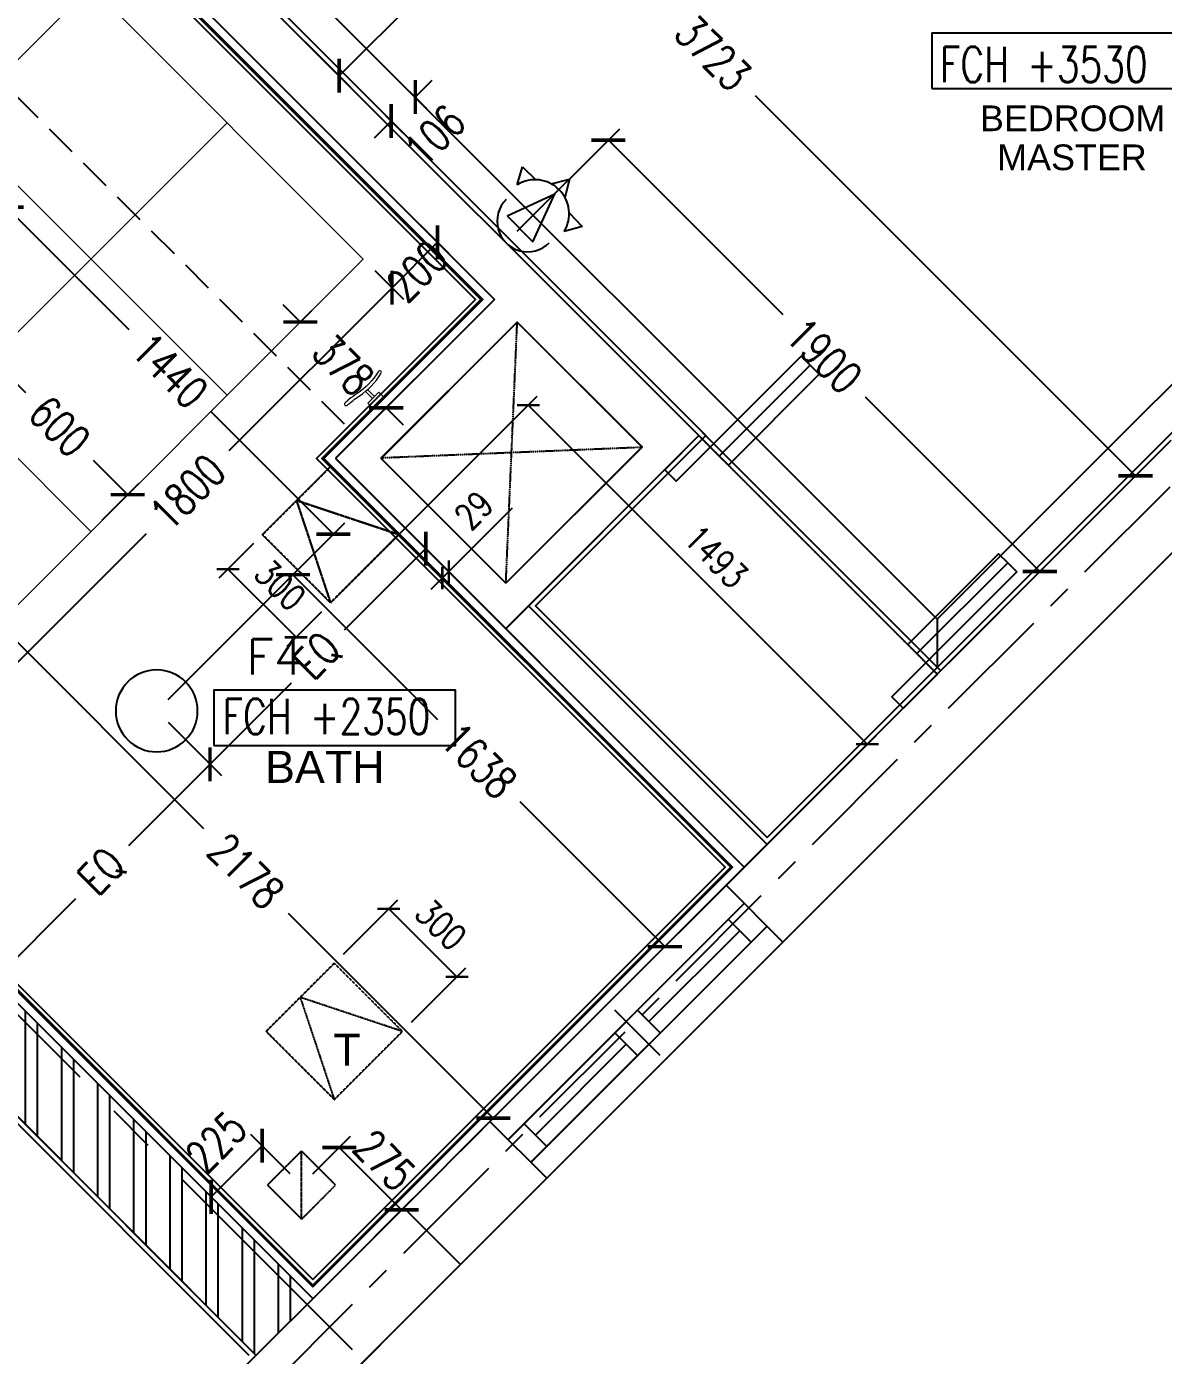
# Model space of a CAD drawing. Header units: millimetres. Extents: x 186805 to 449048, y 2167 to 51540.
# Drawn here: x 435860 to 439400, y 8753 to 12890 of the extents above; entities that cross this region are included whole.
import ezdxf

# ---------------------------------------------------------------- set-up
doc = ezdxf.new("R2010")
doc.units = ezdxf.units.MM
for name, pattern in [('BC$0$HIDDEN', [0.375, 0.25, -0.125]), ('BC$0$XR-BAS2-BLOCK-B$1$CENTER', [2, 1.25, -0.25, 0.25, -0.25]), ('CENTER', [2, 1.25, -0.25, 0.25, -0.25]), ('HIDDEN', [0.375, 0.25, -0.125]), ('HIDDEN2', [0.1875, 0.125, -0.0625]), ('PHANTOM2', [1.25, 0.625, -0.125, 0.125, -0.125, 0.125, -0.125]), ('TYPICAL.FLR HVAC DUCTING_xref(NID-R5-MO)$0$TYPICAL FLR.-HVAC_xref$0$HIDDEN', [0.375, 0.25, -0.125])]:
    doc.linetypes.add(name, pattern=pattern)
doc.layers.get('0').update_dxf_attribs({"linetype": 'CONTINUOUS'})
doc.layers.get('Defpoints').update_dxf_attribs({"linetype": 'CONTINUOUS'})
for name, color, linetype, lineweight in [('0-60x60-C', 3, 'CONTINUOUS', 13), ('ACCESS PANEL', 170, 'CONTINUOUS', 30), ('BC$0$0-tiles', 9, 'CONTINUOUS', 5), ('line', 1, 'CONTINUOUS', 18), ('NAK_dim', 8, 'CONTINUOUS', 50), ('wall', 4, 'CONTINUOUS', 25)]:
    doc.layers.add(name, color=color, linetype=linetype, lineweight=lineweight)
for name, color, linetype in [('0-cornice-C', 3, 'CONTINUOUS'), ('0TG-grid', 9, 'CENTER'), ('0TG-opening indicator', 8, 'PHANTOM2'), ('0TG-text', 4, 'CONTINUOUS'), ('A-ABOVE DOOR', 1, 'HIDDEN2'), ('A-CONC-BLDG', 6, 'CONTINUOUS'), ('a-door', 4, 'CONTINUOUS'), ('a-wall', 140, 'CONTINUOUS'), ('A-WIND', 4, 'CONTINUOUS'), ('ACCESS PANEL-TEMP', 5, 'CONTINUOUS'), ('ALAN', 6, 'CONTINUOUS'), ('BC-TILES', 2, 'CONTINUOUS'), ('dimension', 7, 'CONTINUOUS'), ('E-ARMATUR', 2, 'CONTINUOUS'), ('MEP', 16, 'CONTINUOUS'), ('SHADOW LINE', 151, 'CONTINUOUS'), ('TC-FLOORING', 41, 'CONTINUOUS'), ('TEXT', 3, 'CONTINUOUS')]:
    doc.layers.add(name, color=color, linetype=linetype)
doc.layers.add('D-ACC 100MM ABOVE CEILING', color=30, linetype='CONTINUOUS', true_color=0xff8514)
doc.layers.add('D-ACC-300mm-THICK', color=83, linetype='CONTINUOUS', true_color=0x7eca6d)
doc.styles.add('BW.B$0$SAS', font='sanss___.ttf')
doc.styles.add('ROMANS', font='ROMANS.shx', dxfattribs={"width": 0.8})
doc.styles.add('ROMANS_075', font='romans.shx', dxfattribs={"width": 0.75})
doc.dimstyles.new('ARCH_1-50B$0', dxfattribs={"dimscale": 1000, "dimtxt": 0.11, "dimasz": 0.075, "dimexe": 0.05, "dimexo": 0.05, "dimgap": 0.055, "dimtad": 0, "dimdec": 0, "dimrnd": 1, "dimzin": 12, "dimdsep": 46, "dimtxsty": 'ROMANS_075', "dimblk1": 'ARCHTICK', "dimblk2": 'ARCHTICK', "dimsah": 1, "dimcen": 0.07, "dimclrd": 9, "dimclre": 9, "dimadec": 0, "dimazin": 0, "dimtfac": 1, "dimtdec": 0, "dimtofl": 0, "dimtmove": 0, "dimatfit": 3, "dimldrblk": 'ARCHTICK', "dimfxl": 0.05, "dimtolj": 1, "dimtzin": 12, "dimarcsym": 0})
doc.dimstyles.new('DIM-100', dxfattribs={"dimtxt": 90, "dimasz": 40, "dimexe": 40, "dimexo": 40, "dimgap": 40, "dimtad": 1, "dimdec": 0, "dimtxsty": 'ROMANS', "dimblk": 'ARCHTICK', "dimcen": 150, "dimclrd": 30, "dimclre": 30, "dimclrt": 30, "dimadec": 0, "dimazin": 0, "dimtfac": 1, "dimtdec": 0, "dimtmove": 0, "dimatfit": 3, "dimfxl": 1, "dimarcsym": 0})

# ---------------------------------------------------------------- blocks, each defined once
blk = doc.blocks.new('A$C7C4A1575')
at = {"layer": 'A-ABOVE DOOR', "color": 8, "linetype": 'Continuous'}
for p, q in [((11542.9, 42228), (10807.5, 41492.6)), ((11719.7, 42051.3), (10984.3, 41315.9))]:
    blk.add_line(p, q, dxfattribs=at)
at = {"layer": 'A-ABOVE DOOR', "color": 8}
blk.add_line((11069.1, 39915.8), (10326.2, 40658.7), dxfattribs=at)
at = {"layer": 'A-CONC-BLDG', "color": 8}
blk.add_lwpolyline([(11811.6, 42496.7), (11988.4, 42320), (12695.5, 43027.1), (12518.7, 43203.8)], close=True, dxfattribs=at)
at = {"layer": 'a-door', "color": 8, "lineweight": -3}
blk.add_line((10722.7, 39696.6), (10750.9, 39668.3), dxfattribs=at)
for points in [[(10079.2, 40340), (10468.1, 40728.9), (10432.8, 40764.3), (10326.7, 40658.2)], [(10107.5, 40311.8), (10135.8, 40283.5), (10418.6, 40566.3), (10326.7, 40658.2)], [(10390.3, 40594.6), (10107.5, 40311.8), (10079.2, 40340)], [(10750.9, 39668.3), (11139.9, 40057.2), (11175.2, 40021.8), (11069.1, 39915.8), (11005.5, 39979.4)]]:
    blk.add_lwpolyline(points, dxfattribs=at)
blk.add_lwpolyline([(10977.2, 40007.7), (11005.5, 39979.4), (10722.7, 39696.6), (10694.4, 39724.9)], close=True, dxfattribs=at)
at = {"layer": 'a-wall', "color": 8}
for p, q in [((12448, 42779.6), (13862.2, 41365.4)), ((12271.2, 42602.8), (14215.8, 40658.3)), ((11542.9, 42228), (11813.2, 42498.3)), ((11988.4, 42320), (11719.7, 42051.3)), ((11719.7, 42051.3), (11542.9, 42228)), ((9421.6, 40106.7), (10807.5, 41492.6)), ((10807.5, 41492.6), (10984.3, 41315.9)), ((10984.3, 41315.9), (10432.8, 40764.3)), ((12200.5, 39986.5), (10927.7, 41259.3)), ((11599.5, 40446.1), (10857, 41188.6)), ((10326.7, 40658.3), (9598.4, 39929.9)), ((11069.1, 39915.8), (11670.2, 40516.8)), ((11246, 39951.2), (11670.2, 40375.4)), ((12059.1, 39986.5), (11670.2, 40375.4)), ((12059.1, 39986.5), (11634.9, 39562.3)), ((11705.6, 39491.5), (12200.5, 39986.5)), ((11634.9, 39562.3), (11246, 39951.2)), ((11069.2, 39915.8), (13985, 37000)), ((14047.1, 37150), (11705.6, 39491.5))]:
    blk.add_line(p, q, dxfattribs=at)
at = {"layer": 'A-WIND', "color": 8}
for p, q in [((10857, 41443.1), (11592.4, 42178.5)), ((11613.6, 42058.3), (11542.9, 42129)), ((10927.7, 41372.4), (11663.1, 42107.8)), ((11578.3, 42093.7), (11295.4, 41810.8)), ((11189.4, 41846.2), (11330.8, 41704.8)), ((11330.8, 41775.5), (11260.1, 41846.2)), ((11260.1, 41704.8), (11189.4, 41775.5)), ((11224.7, 41740.1), (10941.9, 41457.3)), ((10977.2, 41421.9), (10906.5, 41492.6))]:
    blk.add_line(p, q, dxfattribs=at)
at = {"layer": 'ALAN', "color": 8}
blk.add_lwpolyline([(21620.1, 45150), (19920.1, 45150), (19920.1, 45100), (17920.1, 45100), (17920.1, 45150), (17646.9, 45150), (17503.8, 45007), (17114.9, 45395.9, 2.414214), (14710.8, 45395.9), (9407.5, 40092.6), (9442.8, 40057.2), (8028.6, 38643), (7993.2, 38678.4), (7074, 37759.1), (9442.8, 35390.3), (2725.3, 28672.8, 2.414214)], format="xyb", dxfattribs=at)
at = {"layer": 'D-ACC 100MM ABOVE CEILING', "color": 8}
blk.add_line((11599.5, 40446.1), (10857, 41188.6), dxfattribs=at)
at = {"layer": 'D-ACC-300mm-THICK', "color": 8}
blk.add_line((10432.3, 40764.8), (10326.2, 40658.7), dxfattribs=at)
blk = doc.blocks.new('A$C32DD6ECA')
at = {"layer": '0-60x60-C', "color": 16, "xscale": 0.0418312498368323, "yscale": 0.0418312498368323, "zscale": 0.0418312498368323, "rotation": 180}
blk.add_blockref('A$C7C4A1575', (4397.08, 2202.64), dxfattribs=at)
blk = doc.blocks.new('W3')
at = {"layer": 'A-WIND'}
for p, q in [((-500, 230), (-500, 30)), ((-1020, 180), (20, 180)), ((-950, 80), (-950, 180)), ((-550, 80), (-550, 180)), ((-450, 80), (-450, 180)), ((-50, 80), (-50, 180)), ((-550, 130), (-950, 130)), ((-50, 130), (-450, 130)), ((-1020, 80), (20, 80))]:
    blk.add_line(p, q, dxfattribs=at)
blk = doc.blocks.new('BERTOCCI TOWEL RING TOP VIEW')
at = {"layer": 'line', "color": 1, "linetype": 'Continuous', "ltscale": 2}
for p, q in [((-15, 3.6), (-45.6, 2.9)), ((-14.8, -4.4), (-45.9, -5.2))]:
    blk.add_line(p, q, dxfattribs=at)
at = {"layer": 'line', "color": 1, "linetype": 'Continuous', "ltscale": 2, "flags": 128}
for points in [[(-63, 65.6, -0.109766), (-58.7, -28.3, 0.024849), (-62.8, -60.3, 0.015995)], [(-53.5, -75.7, -0.030906), (-48.8, -29.5, 0.10881), (-53.2, 67.5)], [(-62.8, -60.3, 0.006432), (-63.5, -75.4)]]:
    blk.add_lwpolyline(points, format="xyb", dxfattribs=at)
at = {"layer": 'line', "color": 1, "linetype": 'Continuous', "ltscale": 2}
blk.add_lwpolyline([(-15.8, 23.3), (4.9, 24), (6.4, -24.6), (-14.3, -25.3)], close=True, dxfattribs=at)
for centre, major_axis, ratio, start_param, end_param in [((-58.1, 66.5), (-1.23, 6.26), 0.78329, -1.570783, 1.570807), ((-58.5, -75.6), (-0.21, -6.63), 0.754264, 4.712389, 7.853982)]:
    blk.add_ellipse(centre, major_axis=major_axis, ratio=ratio, start_param=start_param, end_param=end_param, dxfattribs=at)
blk = doc.blocks.new('_ArchTick')
at = {"color": 0, "linetype": 'ByBlock', "const_width": 0.15}
blk.add_lwpolyline([(-0.5, -0.5), (0.5, 0.5)], dxfattribs=at)
blk = doc.blocks.new('*D76')
at = {"layer": 'Defpoints', "color": 0, "transparency": 16777216}
for p in [(-565832.2, -210568.3), (-565993.7, -210729.8), (-564975.5, -211748.1)]:
    blk.add_point(p, dxfattribs=at)
at = {"layer": 'dimension', "color": 9, "lineweight": -2, "transparency": 16777216}
for p, q in [((-565958.4, -210694.5), (-565796.9, -210533)), ((-565832.2, -210568.3), (-565451.6, -210948.9)), ((-564814, -211586.5), (-565194.6, -211206)), ((-564940.2, -211712.7), (-564778.6, -211551.2))]:
    blk.add_line(p, q, dxfattribs=at)
at = {"layer": 'dimension', "color": 9, "lineweight": -2, "transparency": 16777216, "xscale": 75, "yscale": 75, "zscale": 75}
for p, rotation in [((-565832.2, -210568.3), 135.0000000000033), ((-564814, -211586.5), 315.0000000000032)]:
    blk.add_blockref('_ArchTick', p, dxfattribs=dict(at, rotation=rotation))
at = {"layer": 'dimension', "color": 0, "transparency": 16777216, "insert": (-565323.1, -211077.4), "char_height": 100, "attachment_point": 5, "rotation": 315, "style": 'ROMANS_075'}
blk.add_mtext('\\A1;1440', dxfattribs=at)
blk = doc.blocks.new('*D77')
at = {"layer": 'Defpoints', "color": 0, "transparency": 16777216}
for p in [(-565364.4, -212137), (-563782, -212870.9), (-564206.3, -213295.1)]:
    blk.add_point(p, dxfattribs=at)
at = {"layer": 'dimension', "color": 9, "lineweight": -2, "transparency": 16777216}
for p, q in [((-565329.1, -212101.6), (-564904.8, -211677.4)), ((-564940.2, -211712.7), (-564489.6, -212163.3)), ((-563782, -212870.9), (-564232.5, -212420.3)), ((-564170.9, -213259.8), (-563746.6, -212835.5))]:
    blk.add_line(p, q, dxfattribs=at)
at = {"layer": 'dimension', "color": 9, "lineweight": -2, "transparency": 16777216, "xscale": 75, "yscale": 75, "zscale": 75}
for p, rotation in [((-564940.2, -211712.7), 135.0000000000115), ((-563782, -212870.9), 315.0000000000115)]:
    blk.add_blockref('_ArchTick', p, dxfattribs=dict(at, rotation=rotation))
at = {"layer": 'dimension', "color": 0, "transparency": 16777216, "insert": (-564361.1, -212291.8), "char_height": 100, "attachment_point": 5, "rotation": 315, "style": 'ROMANS_075'}
blk.add_mtext('\\A1;1638', dxfattribs=at)
blk = doc.blocks.new('*D80')
at = {"layer": 'Defpoints', "color": 0, "transparency": 16777216}
for p in [(-564720.9, -210729.8), (-564631.6, -210819.2), (-565993.7, -212002.6)]:
    blk.add_point(p, dxfattribs=at)
at = {"layer": 'dimension', "color": 9, "lineweight": -2, "transparency": 16777216}
for p, q in [((-564685.6, -210765.2), (-564596.3, -210854.5)), ((-564631.6, -210819.2), (-565139.5, -211327)), ((-565904.4, -212092), (-565396.6, -211584.1)), ((-565958.4, -212038), (-565869, -212127.3))]:
    blk.add_line(p, q, dxfattribs=at)
at = {"layer": 'dimension', "color": 9, "lineweight": -2, "transparency": 16777216, "xscale": 75, "yscale": 75, "zscale": 75}
for p, rotation in [((-564631.6, -210819.2), 45.00000000000524), ((-565904.4, -212092), 225.0000000000052)]:
    blk.add_blockref('_ArchTick', p, dxfattribs=dict(at, rotation=rotation))
at = {"layer": 'dimension', "color": 0, "transparency": 16777216, "insert": (-565268, -211455.6), "char_height": 100, "attachment_point": 5, "rotation": 45, "style": 'ROMANS_075'}
blk.add_mtext('\\A1;1800', dxfattribs=at)
blk = doc.blocks.new('*D82')
at = {"layer": 'Defpoints', "color": 0, "transparency": 16777216}
for p in [(-564579.5, -210588.4), (-564490.2, -210677.8), (-564720.9, -210729.8)]:
    blk.add_point(p, dxfattribs=at)
at = {"layer": 'dimension', "color": 9, "lineweight": -2, "transparency": 16777216}
for p, q in [((-564544.2, -210623.8), (-564454.8, -210713.1)), ((-564631.6, -210819.2), (-564490.2, -210677.8)), ((-564685.6, -210765.2), (-564596.3, -210854.5))]:
    blk.add_line(p, q, dxfattribs=at)
at = {"layer": 'dimension', "color": 9, "lineweight": -2, "transparency": 16777216, "xscale": 75, "yscale": 75, "zscale": 75}
for p, rotation in [((-564490.2, -210677.8), 45.0000000000059), ((-564631.6, -210819.2), 225.0000000000059)]:
    blk.add_blockref('_ArchTick', p, dxfattribs=dict(at, rotation=rotation))
at = {"layer": 'dimension', "color": 0, "transparency": 16777216, "insert": (-564553.3, -210767.3), "char_height": 100, "attachment_point": 5, "rotation": 45, "style": 'ROMANS_075'}
blk.add_mtext('\\A1;200', dxfattribs=at)
blk = doc.blocks.new('*D85')
at = {"layer": 'Defpoints', "color": 0, "transparency": 16777216}
for p in [(-565993.7, -212002.6), (-564316.4, -213405.3), (-564453.8, -213542.6)]:
    blk.add_point(p, dxfattribs=at)
at = {"layer": 'dimension', "color": 9, "lineweight": -2, "transparency": 16777216}
for p, q in [((-565958.4, -211967.3), (-565821, -211829.9)), ((-565856.4, -211865.3), (-565218.7, -212502.9)), ((-564316.4, -213405.3), (-564954, -212767.6)), ((-564418.4, -213507.3), (-564281, -213369.9))]:
    blk.add_line(p, q, dxfattribs=at)
at = {"layer": 'dimension', "color": 9, "lineweight": -2, "transparency": 16777216, "xscale": 75, "yscale": 75, "zscale": 75}
for p, rotation in [((-565856.4, -211865.3), 135.0000000000303), ((-564316.4, -213405.3), 315.0000000000304)]:
    blk.add_blockref('_ArchTick', p, dxfattribs=dict(at, rotation=rotation))
at = {"layer": 'dimension', "color": 0, "transparency": 16777216, "insert": (-565086.4, -212635.3), "char_height": 100, "attachment_point": 5, "rotation": 315, "style": 'ROMANS_075'}
blk.add_mtext('\\A1;2178', dxfattribs=at)
blk = doc.blocks.new('*D88')
at = {"layer": 'Defpoints', "color": 0, "transparency": 16777216}
for p in [(-565878.9, -211039.3), (-565993.7, -211154.1), (-565569.5, -211578.4)]:
    blk.add_point(p, dxfattribs=at)
at = {"layer": 'dimension', "color": 9, "lineweight": -2, "transparency": 16777216}
for p, q in [((-565958.4, -211118.8), (-565843.6, -211003.9)), ((-565878.9, -211039.3), (-565772.6, -211145.6)), ((-565454.7, -211463.6), (-565561, -211357.2)), ((-565534.1, -211543), (-565419.3, -211428.2))]:
    blk.add_line(p, q, dxfattribs=at)
at = {"layer": 'dimension', "color": 9, "lineweight": -2, "transparency": 16777216, "xscale": 75, "yscale": 75, "zscale": 75}
for p, rotation in [((-565878.9, -211039.3), 135.0000000000315), ((-565454.7, -211463.6), 315.0000000000314)]:
    blk.add_blockref('_ArchTick', p, dxfattribs=dict(at, rotation=rotation))
at = {"layer": 'dimension', "color": 0, "transparency": 16777216, "insert": (-565666.8, -211251.4), "char_height": 100, "attachment_point": 5, "rotation": 315, "style": 'ROMANS_075'}
blk.add_mtext('\\A1;600', dxfattribs=at)
blk = doc.blocks.new('*D95')
at = {"layer": 'Defpoints', "color": 0, "transparency": 16777216}
for p in [(-564917.1, -210926), (-564951.8, -210960.7), (-564684.6, -211227.9)]:
    blk.add_point(p, dxfattribs=at)
at = {"layer": 'dimension', "color": 9, "lineweight": -2, "transparency": 16777216}
for p, q in [((-564917.1, -210926), (-564970.1, -210873)), ((-564916.5, -210925.4), (-564881.7, -210890.6)), ((-564649.3, -211192.6), (-564614.5, -211157.8)), ((-564649.9, -211193.2), (-564596.9, -211246.2))]:
    blk.add_line(p, q, dxfattribs=at)
at = {"layer": 'dimension', "color": 9, "lineweight": -2, "transparency": 16777216, "xscale": 75, "yscale": 75, "zscale": 75}
for p, rotation in [((-564917.1, -210926), 314.9999999999969), ((-564649.9, -211193.2), 134.9999999999969)]:
    blk.add_blockref('_ArchTick', p, dxfattribs=dict(at, rotation=rotation))
at = {"layer": 'dimension', "color": 0, "transparency": 16777216, "insert": (-564783.5, -211059.6), "char_height": 100, "attachment_point": 5, "rotation": 315, "style": 'ROMANS_075'}
blk.add_mtext('\\A1;378', dxfattribs=at)
blk = doc.blocks.new('*D96')
at = {"layer": 'Defpoints', "color": 0, "transparency": 16777216}
for p in [(-564692.7, -211465.2), (-564526.6, -211631.3), (-565364.4, -212137)]:
    blk.add_point(p, dxfattribs=at)
at = {"layer": 'dimension', "color": 9, "lineweight": -2, "transparency": 16777216}
for p, q in [((-564657.3, -211500.6), (-564491.2, -211666.7)), ((-564526.6, -211631.3), (-564780.7, -211885.3)), ((-565198.4, -212303), (-564944.3, -212049)), ((-565329.1, -212172.3), (-565163, -212338.4))]:
    blk.add_line(p, q, dxfattribs=at)
at = {"layer": 'dimension', "color": 9, "lineweight": -2, "transparency": 16777216, "xscale": 75, "yscale": 75, "zscale": 75}
for p, rotation in [((-564526.6, -211631.3), 45.00000000001614), ((-565198.4, -212303), 225.0000000000161)]:
    blk.add_blockref('_ArchTick', p, dxfattribs=dict(at, rotation=rotation))
at = {"layer": 'dimension', "color": 0, "transparency": 16777216, "insert": (-564862.5, -211967.2), "char_height": 100, "attachment_point": 5, "rotation": 45, "style": 'ROMANS_075'}
blk.add_mtext('\\A1;EQ', dxfattribs=at)
blk = doc.blocks.new('*D166')
at = {"layer": 'Defpoints', "color": 0, "transparency": 16777216}
for p in [(-565283.1, -209107.1), (-562316.3, -211405.2), (-562650.6, -211739.5)]:
    blk.add_point(p, dxfattribs=at)
at = {"layer": 'dimension', "color": 9, "lineweight": -2, "transparency": 16777216}
for p, q in [((-565247.7, -209071.7), (-564913.4, -208737.4)), ((-564948.8, -208772.8), (-563764.9, -209956.7)), ((-562316.3, -211405.2), (-563500.2, -210221.3)), ((-562615.3, -211704.1), (-562281, -211369.8))]:
    blk.add_line(p, q, dxfattribs=at)
at = {"layer": 'dimension', "color": 9, "lineweight": -2, "transparency": 16777216, "xscale": 75, "yscale": 75, "zscale": 75}
for p, rotation in [((-564948.8, -208772.8), 134.9999999999971), ((-562316.3, -211405.2), 314.9999999999972)]:
    blk.add_blockref('_ArchTick', p, dxfattribs=dict(at, rotation=rotation))
at = {"layer": 'dimension', "color": 0, "transparency": 16777216, "insert": (-563632.5, -210089), "char_height": 100, "attachment_point": 5, "rotation": 315, "style": 'ROMANS_075'}
blk.add_mtext('\\A1;3723', dxfattribs=at)
blk = doc.blocks.new('*D173')
at = {"layer": 'Defpoints', "color": 0, "transparency": 16777216}
for p in [(-564277, -210678.8), (-562614.3, -211703.2), (-562933.5, -212022.3)]:
    blk.add_point(p, dxfattribs=at)
at = {"layer": 'dimension', "color": 9, "lineweight": -2, "transparency": 16777216}
for p, q in [((-564241.6, -210643.5), (-563922.5, -210324.3)), ((-563957.8, -210359.7), (-563414.6, -210902.9)), ((-562614.3, -211703.2), (-563157.5, -211160)), ((-562898.1, -211987), (-562579, -211667.8))]:
    blk.add_line(p, q, dxfattribs=at)
at = {"layer": 'dimension', "color": 9, "lineweight": -2, "transparency": 16777216, "xscale": 75, "yscale": 75, "zscale": 75}
for p, rotation in [((-563957.8, -210359.7), 134.9999999999969), ((-562614.3, -211703.2), 314.9999999999969)]:
    blk.add_blockref('_ArchTick', p, dxfattribs=dict(at, rotation=rotation))
at = {"layer": 'dimension', "color": 0, "transparency": 16777216, "insert": (-563286.1, -211031.4), "char_height": 100, "attachment_point": 5, "rotation": 315, "style": 'ROMANS_075'}
blk.add_mtext('\\A1;1900', dxfattribs=at)
blk = doc.blocks.new('*D185')
at = {"layer": 'Defpoints', "color": 0, "transparency": 16777216}
for p in [(-564913.4, -213613.3), (-564601.6, -213690.5), (-564718.9, -213807.8)]:
    blk.add_point(p, dxfattribs=at)
at = {"layer": 'dimension', "color": 9, "lineweight": -2, "transparency": 16777216}
for p, q in [((-564878, -213578), (-564760.7, -213460.7)), ((-564796.1, -213496), (-564601.6, -213690.5)), ((-564683.6, -213772.4), (-564566.3, -213655.1))]:
    blk.add_line(p, q, dxfattribs=at)
at = {"layer": 'dimension', "color": 9, "lineweight": -2, "transparency": 16777216, "xscale": 75, "yscale": 75, "zscale": 75}
for p, rotation in [((-564796.1, -213496), 135.0000000000043), ((-564601.6, -213690.5), 315.0000000000043)]:
    blk.add_blockref('_ArchTick', p, dxfattribs=dict(at, rotation=rotation))
at = {"layer": 'dimension', "color": 0, "transparency": 16777216, "insert": (-564655.1, -213536), "char_height": 100, "attachment_point": 5, "rotation": 315, "style": 'ROMANS_075'}
blk.add_mtext('\\A1;275', dxfattribs=at)
blk = doc.blocks.new('*D186')
at = {"layer": 'Defpoints', "color": 0, "transparency": 16777216}
for p in [(-564913.4, -213613.3), (-565195.1, -213649.8), (-565072.5, -213772.4)]:
    blk.add_point(p, dxfattribs=at)
at = {"layer": 'dimension', "color": 9, "lineweight": -2, "transparency": 16777216}
for p, q in [((-565036, -213490.7), (-565195.1, -213649.8)), ((-564948.7, -213578), (-565071.3, -213455.4)), ((-565107.8, -213737.1), (-565230.4, -213614.5))]:
    blk.add_line(p, q, dxfattribs=at)
at = {"layer": 'dimension', "color": 9, "lineweight": -2, "transparency": 16777216, "xscale": 75, "yscale": 75, "zscale": 75}
for p, rotation in [((-565036, -213490.7), 44.99999999998425), ((-565195.1, -213649.8), 224.9999999999843)]:
    blk.add_blockref('_ArchTick', p, dxfattribs=dict(at, rotation=rotation))
at = {"layer": 'dimension', "color": 0, "transparency": 16777216, "insert": (-565179.3, -213479), "char_height": 100, "attachment_point": 5, "rotation": 45, "style": 'ROMANS_075'}
blk.add_mtext('\\A1;225', dxfattribs=at)
blk = doc.blocks.new('*D187')
at = {"layer": 'Defpoints', "color": 0, "transparency": 16777216}
for p in [(-563675.9, -208380.7), (-563347, -208709.7), (-565125.5, -209830.3)]:
    blk.add_point(p, dxfattribs=at)
at = {"layer": 'dimension', "color": 9, "lineweight": -2, "transparency": 16777216}
for p, q in [((-563640.6, -208416.1), (-563311.7, -208745)), ((-563347, -208709.7), (-563990, -209352.6)), ((-564796.6, -210159.2), (-564153.6, -209516.3)), ((-565090.2, -209865.7), (-564761.2, -210194.6))]:
    blk.add_line(p, q, dxfattribs=at)
at = {"layer": 'dimension', "color": 9, "lineweight": -2, "transparency": 16777216, "xscale": 75, "yscale": 75, "zscale": 75}
for p, rotation in [((-563347, -208709.7), 44.99999999999827), ((-564796.6, -210159.2), 224.9999999999983)]:
    blk.add_blockref('_ArchTick', p, dxfattribs=dict(at, rotation=rotation))
at = {"layer": 'dimension', "color": 0, "transparency": 16777216, "insert": (-564071.8, -209434.4), "char_height": 100, "attachment_point": 5, "rotation": 45, "style": 'ROMANS_075'}
blk.add_mtext('\\A1;EQ', dxfattribs=at)
blk = doc.blocks.new('f44')
at = {"layer": 'E-ARMATUR', "color": 16}
blk.add_circle((0, 0), 127.5, dxfattribs=at)
blk = doc.blocks.new('*D104')
at = {"layer": 'Defpoints', "color": 0, "transparency": 16777216}
for p in [(-564612.2, -210172.5), (-564559.1, -210225.6), (-564687.2, -210247.4)]:
    blk.add_point(p, dxfattribs=at)
at = {"layer": 'dimension', "color": 9, "lineweight": -2, "transparency": 16777216}
for p, q in [((-564559.1, -210225.6), (-564506.1, -210172.5)), ((-564576.9, -210207.8), (-564523.8, -210260.9)), ((-564634.1, -210300.5), (-564687.1, -210353.6)), ((-564651.8, -210282.8), (-564598.7, -210335.9))]:
    blk.add_line(p, q, dxfattribs=at)
at = {"layer": 'dimension', "color": 9, "lineweight": -2, "transparency": 16777216, "xscale": 75, "yscale": 75, "zscale": 75}
for p, rotation in [((-564559.1, -210225.6), 225.0000000000445), ((-564634.1, -210300.5), 45.00000000004452)]:
    blk.add_blockref('_ArchTick', p, dxfattribs=dict(at, rotation=rotation))
at = {"layer": 'dimension', "color": 0, "transparency": 16777216, "insert": (-564498.4, -210344.8), "char_height": 100, "attachment_point": 5, "rotation": 45, "style": 'ROMANS_075'}
blk.add_mtext('\\A1;106', dxfattribs=at)
blk = doc.blocks.new('*D210')
at = {"layer": 'Defpoints', "color": 0, "transparency": 16777216}
for p in [(-562649.2, -209405.3), (-561198.9, -210287.8), (-561482.8, -210571.7)]:
    blk.add_point(p, dxfattribs=at)
at = {"layer": 'dimension', "color": 9, "lineweight": -2, "transparency": 16777216}
for p, q in [((-562613.8, -209369.9), (-562329.9, -209086)), ((-562365.3, -209121.4), (-561919.6, -209567.1)), ((-561198.9, -210287.8), (-561644.6, -209842.1)), ((-561447.4, -210536.3), (-561163.5, -210252.4))]:
    blk.add_line(p, q, dxfattribs=at)
at = {"layer": 'dimension', "color": 9, "lineweight": -2, "transparency": 16777216, "xscale": 75, "yscale": 75, "zscale": 75}
for p, rotation in [((-562365.3, -209121.4), 134.9999999997105), ((-561198.9, -210287.8), 314.9999999997105)]:
    blk.add_blockref('_ArchTick', p, dxfattribs=dict(at, rotation=rotation))
at = {"layer": 'dimension', "color": 0, "transparency": 16777216, "insert": (-561782.1, -209704.6), "char_height": 110, "attachment_point": 5, "rotation": 315, "style": 'ROMANS_075'}
blk.add_mtext('\\A1;1650', dxfattribs=at)
blk = doc.blocks.new('*D219')
at = {"layer": 'Defpoints', "color": 0, "transparency": 16777216}
for p in [(-565364.4, -212137), (-565198.4, -212303), (-566036.2, -212808.7)]:
    blk.add_point(p, dxfattribs=at)
at = {"layer": 'dimension', "color": 9, "lineweight": -2, "transparency": 16777216}
for p, q in [((-565329.1, -212172.3), (-565163, -212338.4)), ((-565198.4, -212303), (-565452.4, -212557.1)), ((-565870.1, -212974.8), (-565616.1, -212720.7)), ((-566000.8, -212844.1), (-565834.8, -213010.2))]:
    blk.add_line(p, q, dxfattribs=at)
at = {"layer": 'dimension', "color": 9, "lineweight": -2, "transparency": 16777216, "xscale": 75, "yscale": 75, "zscale": 75}
for p, rotation in [((-565198.4, -212303), 45.00000000001614), ((-565870.1, -212974.8), 225.0000000000161)]:
    blk.add_blockref('_ArchTick', p, dxfattribs=dict(at, rotation=rotation))
at = {"layer": 'dimension', "color": 0, "transparency": 16777216, "insert": (-565534.2, -212638.9), "char_height": 100, "attachment_point": 5, "rotation": 45, "style": 'ROMANS_075'}
blk.add_mtext('\\A1;EQ', dxfattribs=at)
blk = doc.blocks.new('*D258')
at = {"layer": 'ACCESS PANEL', "color": 8, "linetype": 'Continuous', "lineweight": -2, "transparency": 16777216}
for p, q in [((-564783.2, -212894.4), (-564613.5, -212724.7)), ((-564429.7, -212965.2), (-564641.8, -212753)), ((-564571, -213106.5), (-564401.4, -212936.9))]:
    blk.add_line(p, q, dxfattribs=at)
at = {"layer": 'Defpoints', "color": 0, "linetype": 'Continuous', "transparency": 16777216}
for p in [(-564641.8, -212753), (-564811.4, -212922.7), (-564599.3, -213134.8)]:
    blk.add_point(p, dxfattribs=at)
at = {"layer": 'ACCESS PANEL', "color": 8, "linetype": 'Continuous', "lineweight": -2, "transparency": 16777216, "xscale": 50, "yscale": 50, "zscale": 50}
for p, rotation in [((-564641.8, -212753), 135.0000000000079), ((-564429.7, -212965.2), 315.0000000000079)]:
    blk.add_blockref('_ArchTick', p, dxfattribs=dict(at, rotation=rotation))
at = {"layer": 'ACCESS PANEL', "color": 2, "linetype": 'Continuous', "transparency": 16777216, "insert": (-564479.2, -212802.5), "char_height": 80, "attachment_point": 5, "rotation": 315, "style": 'ROMANS'}
blk.add_mtext('300', dxfattribs=at)
blk = doc.blocks.new('*D264')
at = {"layer": 'ACCESS PANEL', "color": 8, "linetype": 'Continuous', "lineweight": -2, "transparency": 16777216}
for p, q in [((-564454.7, -211703.2), (-564256.3, -211504.8)), ((-564582.3, -211616.1), (-564446.7, -211751.7)), ((-564562, -211595.9), (-564426.5, -211731.4)), ((-564475, -211723.4), (-564454.7, -211703.2)), ((-564475, -211723.4), (-564510.4, -211758.8))]:
    blk.add_line(p, q, dxfattribs=at)
at = {"layer": 'Defpoints', "color": 0, "linetype": 'Continuous', "transparency": 16777216}
for p in [(-564610.6, -211587.8), (-564590.3, -211567.6), (-564454.7, -211703.2)]:
    blk.add_point(p, dxfattribs=at)
at = {"layer": 'ACCESS PANEL', "color": 8, "linetype": 'Continuous', "lineweight": -2, "transparency": 16777216, "xscale": 50, "yscale": 50, "zscale": 50}
for p, rotation in [((-564454.7, -211703.2), 224.9999999996709), ((-564475, -211723.4), 44.99999999967091)]:
    blk.add_blockref('_ArchTick', p, dxfattribs=dict(at, rotation=rotation))
at = {"layer": 'ACCESS PANEL', "color": 2, "linetype": 'Continuous', "transparency": 16777216, "insert": (-564376.8, -211512), "char_height": 80, "attachment_point": 5, "rotation": 45, "style": 'ROMANS'}
blk.add_mtext('29', dxfattribs=at)
blk = doc.blocks.new('*D266')
at = {"layer": 'ACCESS PANEL', "color": 8, "linetype": 'Continuous', "lineweight": -2, "transparency": 16777216}
for p, q in [((-564794.4, -211771.7), (-564179.2, -211156.5)), ((-564207.5, -211184.7), (-563151.7, -212240.5)), ((-563738.6, -212827.5), (-563123.4, -212212.3))]:
    blk.add_line(p, q, dxfattribs=at)
at = {"layer": 'Defpoints', "color": 0, "linetype": 'Continuous', "transparency": 16777216}
for p in [(-564822.7, -211800), (-563151.7, -212240.5), (-563766.9, -212855.8)]:
    blk.add_point(p, dxfattribs=at)
at = {"layer": 'ACCESS PANEL', "color": 8, "linetype": 'Continuous', "lineweight": -2, "transparency": 16777216, "xscale": 50, "yscale": 50, "zscale": 50}
for p, rotation in [((-564207.5, -211184.7), 134.9999999997228), ((-563151.7, -212240.5), 314.9999999997228)]:
    blk.add_blockref('_ArchTick', p, dxfattribs=dict(at, rotation=rotation))
at = {"layer": 'ACCESS PANEL', "color": 2, "linetype": 'Continuous', "transparency": 16777216, "insert": (-563623, -211656.1), "char_height": 80, "attachment_point": 5, "rotation": 315, "style": 'ROMANS'}
blk.add_mtext('1493', dxfattribs=at)
blk = doc.blocks.new('*D267')
at = {"layer": 'ACCESS PANEL', "color": 8, "linetype": 'Continuous', "lineweight": -2, "transparency": 16777216}
for p, q in [((-565063.1, -211616.1), (-565170.8, -211723.8)), ((-564930.4, -211907.7), (-565142.5, -211695.5)), ((-564851, -211828.3), (-564958.7, -211935.9))]:
    blk.add_line(p, q, dxfattribs=at)
at = {"layer": 'Defpoints', "color": 0, "linetype": 'Continuous', "transparency": 16777216}
for p in [(-565034.9, -211587.8), (-565142.5, -211695.5), (-564822.7, -211800)]:
    blk.add_point(p, dxfattribs=at)
at = {"layer": 'ACCESS PANEL', "color": 8, "linetype": 'Continuous', "lineweight": -2, "transparency": 16777216, "xscale": 50, "yscale": 50, "zscale": 50}
for p, rotation in [((-565142.5, -211695.5), 135.0000000000079), ((-564930.4, -211907.7), 315.0000000000079)]:
    blk.add_blockref('_ArchTick', p, dxfattribs=dict(at, rotation=rotation))
at = {"layer": 'ACCESS PANEL', "color": 2, "linetype": 'Continuous', "transparency": 16777216, "insert": (-564979.9, -211745), "char_height": 80, "attachment_point": 5, "rotation": 315, "style": 'ROMANS'}
blk.add_mtext('300', dxfattribs=at)
blk = doc.blocks.new('A$C35C014DB')
h = blk.add_hatch()
h.set_pattern_fill('ANSI32', color=8, scale=300, angle=45, style=0)
h.set_pattern_definition([(270, (-1113830.39, -68292.97), (-112.5, -2e-14), []), (270, (-1113792.89, -68330.47), (-112.5, -2e-14), [])])
h.paths.add_polyline_path([(16842.4, 6045.2), (16807.1, 6009.8), (14844.9, 7972), (14880.2, 8007.4)])
h.paths.add_polyline_path([(14947.4, 6978.5), (14770.6, 7155.3), (15074.7, 7459.4), (14703.4, 7830.6), (14844.9, 7972), (16807.1, 6009.8), (16665.7, 5868.4), (15251.4, 7282.6)])
at = {"color": 8, "linetype": 'BC$0$HIDDEN', "ltscale": 400}
blk.add_line((16941.4, 8767.5), (15571.2, 10137.8), dxfattribs=at)
at = {"color": 9}
blk.add_lwpolyline([(18256.7, 7480.6), (21664.9, 10888.8), (19320.8, 13232.9), (15480.1, 13232.9), (15480.1, 12732.9), (14110.5, 12732.9), (12284.6, 10907), (13111.9, 10079.7), (14695.2, 11662.9), (15134.9, 11662.9), (18065.7, 8732.2), (17535.4, 8201.8)], close=True, dxfattribs=at)
at = {"layer": '0-60x60-C', "color": 2}
for q in [(15726.7, 10555), (15726.7, 8009.4)]:
    blk.add_line((16999.5, 9282.2), q, dxfattribs=at)
at = {"layer": '0-60x60-C', "color": 1}
for p, q in [((16151, 10130.7), (14878.2, 8857.9)), ((16575.2, 8857.9), (15302.5, 10130.7)), ((16151, 8433.7), (14878.2, 9706.5)), ((16575.2, 9706.5), (15302.5, 8433.7))]:
    blk.add_line(p, q, dxfattribs=at)
at = {"layer": '0-cornice-C', "color": 1}
for p, q in [((18055.1, 8742.8), (18798.1, 7999.9)), ((18787, 8160.8), (18787, 8010.9)), ((18787, 8152.3), (18787, 8010.9))]:
    blk.add_line(p, q, dxfattribs=at)
blk.add_lwpolyline([(19483.5, 12920.4), (16755.5, 10192.3), (18787, 8160.8), (21515, 10888.8)], close=True, dxfattribs=at)
at = {"layer": '0TG-grid', "linetype": 'BC$0$XR-BAS2-BLOCK-B$1$CENTER', "ltscale": 600}
blk.add_line((18663.2, 4189), (9081.9, 13770.3), dxfattribs=at)
at = {"layer": '0TG-grid', "linetype": 'BC$0$XR-BAS2-BLOCK-B$1$CENTER', "ltscale": 300}
blk.add_line((11609.8, 671.1), (22039.7, 11101), dxfattribs=at)
at = {"layer": '0TG-opening indicator', "color": 1}
for p, q in [((17443.5, 8272.5), (17478.8, 9085.7)), ((17056.5, 8663.4), (17867.7, 8696.8))]:
    blk.add_line(p, q, dxfattribs=at)
at = {"layer": 'A-ABOVE DOOR', "linetype": 'Continuous'}
for p, q in [((17394, 6596.7), (18129.4, 7332.1)), ((17570.8, 6419.9), (18306.1, 7155.3))]:
    blk.add_line(p, q, dxfattribs=at)
at = {"layer": 'A-CONC-BLDG'}
blk.add_lwpolyline([(17302.1, 6151.2), (17125.3, 6328), (16418.2, 5620.9), (16594.9, 5444.1)], close=True, dxfattribs=at)
at = {"layer": 'ACCESS PANEL', "linetype": 'HIDDEN', "ltscale": 0.4}
for p, q in [((17109.9, 8424.2), (16791.7, 8530.3)), ((16791.7, 8530.3), (16897.7, 8212.1))]:
    blk.add_line(p, q, dxfattribs=at)
at = {"layer": 'ACCESS PANEL', "linetype": 'HIDDEN2', "ltscale": 1.5}
blk.add_lwpolyline([(16685.6, 8424.2), (16897.7, 8212.1), (17109.9, 8424.2), (16897.7, 8636.3)], close=True, dxfattribs=at)
at = {"layer": 'ACCESS PANEL-TEMP', "linetype": 'HIDDEN2', "ltscale": 1.5}
for p, q in [((17121.2, 6877.3), (16803, 6983.3)), ((16803, 6983.3), (16909, 6665.1))]:
    blk.add_line(p, q, dxfattribs=at)
blk.add_lwpolyline([(16696.9, 6877.3), (16909, 6665.1), (17121.2, 6877.3), (16909, 7089.4)], close=True, dxfattribs=at)
at = {"layer": 'BC$0$0-tiles'}
blk.add_line((17365.7, 9156.4), (16701, 9821.1), dxfattribs=at)
at = {"layer": 'BC-TILES', "color": 71}
blk.add_lwpolyline([(16842.4, 6081.9), (18149.2, 7388.7), (16876.4, 8661.4), (17371.4, 9156.4), (15055.8, 11471.9), (14774.3, 11471.9), (13997.2, 10694.9), (14669, 10023.2), (14561.5, 9915.7), (13889.7, 10587.4), (13254.8, 9952.4), (14562, 8645.2), (14703.4, 8786.6), (15199.8, 8290.2), (14917, 8007.4)], close=True, dxfattribs=at)
at = {"layer": 'BC-TILES'}
blk.add_lwpolyline([(16842.4, 6087.6), (18143.5, 7388.7), (16870.7, 8661.4), (17365.7, 9156.4), (15054.2, 11467.9), (14775.9, 11467.9), (14002.9, 10694.9), (14674.7, 10023.2), (14561.5, 9910), (13889.7, 10581.8), (13260.4, 9952.4), (14562, 8650.8), (14703.4, 8792.3), (15205.5, 8290.2), (14922.6, 8007.4)], close=True, dxfattribs=at)
at = {"layer": 'MEP'}
for p, q in [((17478.9, 9513.4), (17495, 9569.7)), ((17495, 9569.7), (17537.1, 9529)), ((17584.9, 9516.2), (17641.8, 9530.4)), ((17641.8, 9530.4), (17627.5, 9473.6)), ((17447.2, 9416.2), (17596, 9484.6)), ((17527.5, 9335.8), (17596, 9484.6)), ((17447.2, 9416.2), (17527.5, 9335.8)), ((17640.3, 9425.7), (17681, 9383.6)), ((17681, 9383.6), (17624.7, 9367.5))]:
    blk.add_line(p, q, dxfattribs=at)
at = {"layer": 'MEP', "linetype": 'TYPICAL.FLR HVAC DUCTING_xref(NID-R5-MO)$0$TYPICAL FLR.-HVAC_xref$0$HIDDEN', "ltscale": 0.5}
blk.add_line((16807.1, 6292.6), (16807.1, 6504.8), dxfattribs=at)
blk.add_lwpolyline([(16807.1, 6504.8), (16701, 6398.7), (16807.1, 6292.6), (16913.1, 6398.7)], close=True, dxfattribs=at)
at = {"layer": 'MEP'}
for centre, radius, start, end in [((17534.3, 9423), 106.1, 328.481, 121.4835), ((17511.3, 9400), 95.2, 134.9823, 314.9823)]:
    blk.add_arc(centre, radius, start, end, dxfattribs=at)
at = {"layer": 'SHADOW LINE'}
blk.add_lwpolyline([(16842.4, 6104.5), (18126.5, 7388.7), (16853.8, 8661.4), (17348.7, 9156.4), (15049.2, 11455.9), (14780.9, 11455.9), (14019.9, 10694.9), (14691.6, 10023.2), (14561.5, 9893), (13889.7, 10564.8), (13277.4, 9952.4), (14562, 8667.8), (14703.4, 8809.2), (15222.5, 8290.2), (14939.6, 8007.4)], close=True, dxfattribs=at)
at = {"layer": 'TC-FLOORING', "color": 254, "ltscale": 0.24}
blk.add_line((16644.4, 5868.4), (15251.4, 7261.4), dxfattribs=at)
at = {"layer": 'TEXT', "color": 4}
for points in [[(18769.5, 9813.1), (19522, 9813.1), (19522, 9984.9), (18769.5, 9984.9)], [(16534.3, 7767.6), (17286.8, 7767.6), (17286.8, 7939.4), (16534.3, 7939.4)]]:
    blk.add_lwpolyline(points, close=True, dxfattribs=at)
at = {"layer": 'wall'}
for p, q in [((18044.5, 8732.2), (15128.7, 11647.9)), ((15066.6, 11497.9), (17408.1, 9156.4)), ((17408.1, 9156.4), (16913.1, 8661.4)), ((17056.5, 8663.4), (17478.8, 9085.7)), ((17056.5, 8663.4), (17478.8, 9085.7)), ((17056.5, 8663.4), (17478.8, 9085.7)), ((17056.5, 8663.4), (17478.8, 9085.7)), ((17478.8, 9085.7), (17867.7, 8696.8)), ((18044.5, 8732.2), (17443.5, 8131.1)), ((17867.7, 8696.8), (17443.5, 8272.5)), ((18787, 7989.7), (19515.3, 8718)), ((16913.1, 8661.4), (18185.9, 7388.7)), ((17054.6, 8661.4), (17443.5, 8272.5)), ((19692.1, 8541.2), (18306.1, 7155.3)), ((17514.2, 8201.8), (18256.7, 7459.4)), ((16842.4, 6045.2), (14880.2, 8007.4)), ((18129.4, 7332.1), (18787, 7989.7)), ((18306.1, 7155.3), (18129.4, 7332.1)), ((16665.7, 5868.4), (15251.4, 7282.6)), ((17125.3, 6328), (17394, 6596.7)), ((17394, 6596.7), (17570.8, 6419.9)), ((17570.8, 6419.9), (17300.4, 6149.6))]:
    blk.add_line(p, q, dxfattribs=at)
blk.add_lwpolyline([(17443.5, 8272.5), (17054.6, 8661.4), (17478.8, 9085.7), (17867.7, 8696.8)], close=True, dxfattribs=at)
at = {"layer": 'A-CONC-BLDG', "rotation": 225.0000000000737}
blk.add_blockref('W3', (17408.1, 6610.8), dxfattribs=at)
at = {"layer": 'MEP', "xscale": -1, "rotation": 180}
blk.add_blockref('f44', (16356, 7875.1), dxfattribs=at)
at = {"layer": 'NAK_dim', "color": 1, "rotation": 313.2767610659179}
blk.add_blockref('BERTOCCI TOWEL RING TOP VIEW', (17041.6, 8840.3), dxfattribs=at)
at = {"layer": '0TG-text', "style": 'BW.B$0$SAS'}
for s, height, p in [('BEDROOM', 80, (18919.9, 9680.2)), ('MASTER ', 80, (18973.5, 9558.8)), ('BATH', 100, (16693.4, 7650.6))]:
    blk.add_text(s, height=height, dxfattribs=at).set_placement(p)
at = {"layer": 'ACCESS PANEL-TEMP', "linetype": 'HIDDEN2', "ltscale": 1.5, "style": 'BW.B$0$SAS'}
blk.add_text('T ', height=100, dxfattribs=at).set_placement((16906.1, 6770.3))
at = {"layer": 'TEXT', "color": 2, "linetype": 'Continuous', "style": 'ROMANS_075'}
blk.add_text('F4', height=110, dxfattribs=at).set_placement((16635.4, 7988))
at = {"layer": 'TEXT', "color": 2, "linetype": 'Continuous', "char_height": 110, "attachment_point": 4, "style": 'ROMANS_075'}
for s, insert in [('FCH +3530', (18795, 9888.2)), ('FCH +2350', (16561.2, 7858.1))]:
    blk.add_mtext(s, dxfattribs=dict(at, insert=insert))
at = {"layer": 'ACCESS PANEL', "color": 1, "linetype": 'Continuous'}
for p1, p2, distance, picture, middle in [((16897.7, 8212.1), (17953.5, 7156.3), 870.1, '*D266', (18097.4, 8356)), ((17109.9, 8424.2), (17130.1, 8444.5), -191.7, '*D264', (17343.7, 8500)), ((16897.7, 8212.1), (16685.6, 8424.2), 152.3, '*D267', (16740.6, 8267)), ((17121.2, 6877.3), (16909, 7089.4), -239.9, '*D258', (17241.3, 7209.5))]:
    dim = blk.add_aligned_dim(p1=p1, p2=p2, distance=distance, dimstyle='DIM-100', override={"dimtxt": 80, "dimasz": 50, "dimgap": 40, "dimclrd": 8, "dimclre": 8, "dimclrt": 2}, dxfattribs=at)
    dim.commit()
    dim.dimension.update_dxf_attribs({"geometry": picture, "text_midpoint": middle, "insert": (581720.5, 220012)})
at = {"layer": 'dimension'}
for p1, p2, distance, picture, middle in [((16594.9, 10181.7), (18044.5, 11631.3), -465.2, '*D187', (17648.7, 10577.6)), ((16356, 7875.1), (17027.8, 8546.8), -234.8, '*D96', (16858, 8044.9)), ((15684.3, 7203.3), (16356, 7875.1), -234.8, '*D219', (16186.2, 7373.1))]:
    dim = blk.add_aligned_dim(p1=p1, p2=p2, distance=distance, text='EQ', dimstyle='ARCH_1-50B$0', override={"dimtxt": 0.1, "dimtmove": 2}, dxfattribs=at)
    dim.commit()
    dim.dimension.update_dxf_attribs({"geometry": picture, "text_midpoint": middle, "insert": (581720.5, 220012)})
for p1, p2, distance, picture, middle in [((16437.4, 10905), (19069.8, 8272.5), 472.8, '*D166', (18087.9, 9923)), ((17443.5, 9333.2), (18787, 7989.7), 451.3, '*D173', (18434.4, 8980.6)), ((16744.9, 8264), (15726.7, 9282.2), -228.4, '*D76', (16397.4, 8934.6)), ((15726.7, 8009.4), (16999.5, 9282.2), -126.3, '*D80', (16452.4, 8556.5)), ((17035.8, 8784.1), (16768.6, 9051.3), -49.1, '*D95', (16937, 8952.5)), ((16151, 8433.7), (15726.7, 8857.9), -162.4, '*D88', (16053.7, 8760.6)), ((16356, 7875.1), (17514.2, 6716.9), 600, '*D77', (17359.4, 7720.2)), ((15726.7, 8009.4), (17266.7, 6469.4), 194.3, '*D85', (16634.1, 7376.8))]:
    dim = blk.add_aligned_dim(p1=p1, p2=p2, distance=distance, dimstyle='ARCH_1-50B$0', override={"dimtxt": 0.1, "dimtmove": 2}, dxfattribs=at)
    dim.commit()
    dim.dimension.update_dxf_attribs({"geometry": picture, "text_midpoint": middle, "insert": (581720.5, 220012)})
at = {"layer": 'dimension', "color": 2}
dim = blk.add_aligned_dim(p1=(19071.3, 10606.8), p2=(20237.7, 9440.4), distance=401.5, dimstyle='ARCH_1-50B$0', dxfattribs=at)
dim.commit()
dim.dimension.update_dxf_attribs({"geometry": '*D210', "text_midpoint": (19938.4, 10307.5), "insert": (581720.5, 220012)})
at = {"layer": 'dimension'}
for base, p1, p2, angle, picture, middle in [((17161.3, 9786.5), (17033.3, 9764.6), (17108.2, 9839.6), 45, '*D104', (17222.1, 9667.3)), ((17230.3, 9334.3), (16999.5, 9282.2), (17140.9, 9423.6), 45, '*D82', (17167.1, 9244.8)), ((16525.4, 6362.2), (16807.1, 6398.7), (16648, 6239.6), 225, '*D186', (16541.1, 6533)), ((17118.8, 6321.6), (16807.1, 6398.7), (17001.5, 6204.3), 315, '*D185', (17065.3, 6476.1))]:
    dim = blk.add_linear_dim(base=base, p1=p1, p2=p2, angle=angle, dimstyle='ARCH_1-50B$0', override={"dimtxt": 0.1, "dimtmove": 2}, dxfattribs=at)
    dim.commit()
    dim.dimension.update_dxf_attribs({"geometry": picture, "text_midpoint": middle, "dimtype": 129, "insert": (581720.5, 220012)})

msp = doc.modelspace()

# ---------------------------------------------------------------- block references
at = {"linetype": 'ByBlock'}
msp.add_blockref('A$C35C014DB', (419909.3, 2884.3), dxfattribs=at)
at = {"layer": '0-60x60-C', "color": 16, "xscale": 23.90557308239969, "yscale": 23.90557308239969, "zscale": 23.90557308239969}
msp.add_blockref('A$C32DD6ECA', (343908.2, -1123), dxfattribs=at)

doc.saveas('drawing.dxf')
